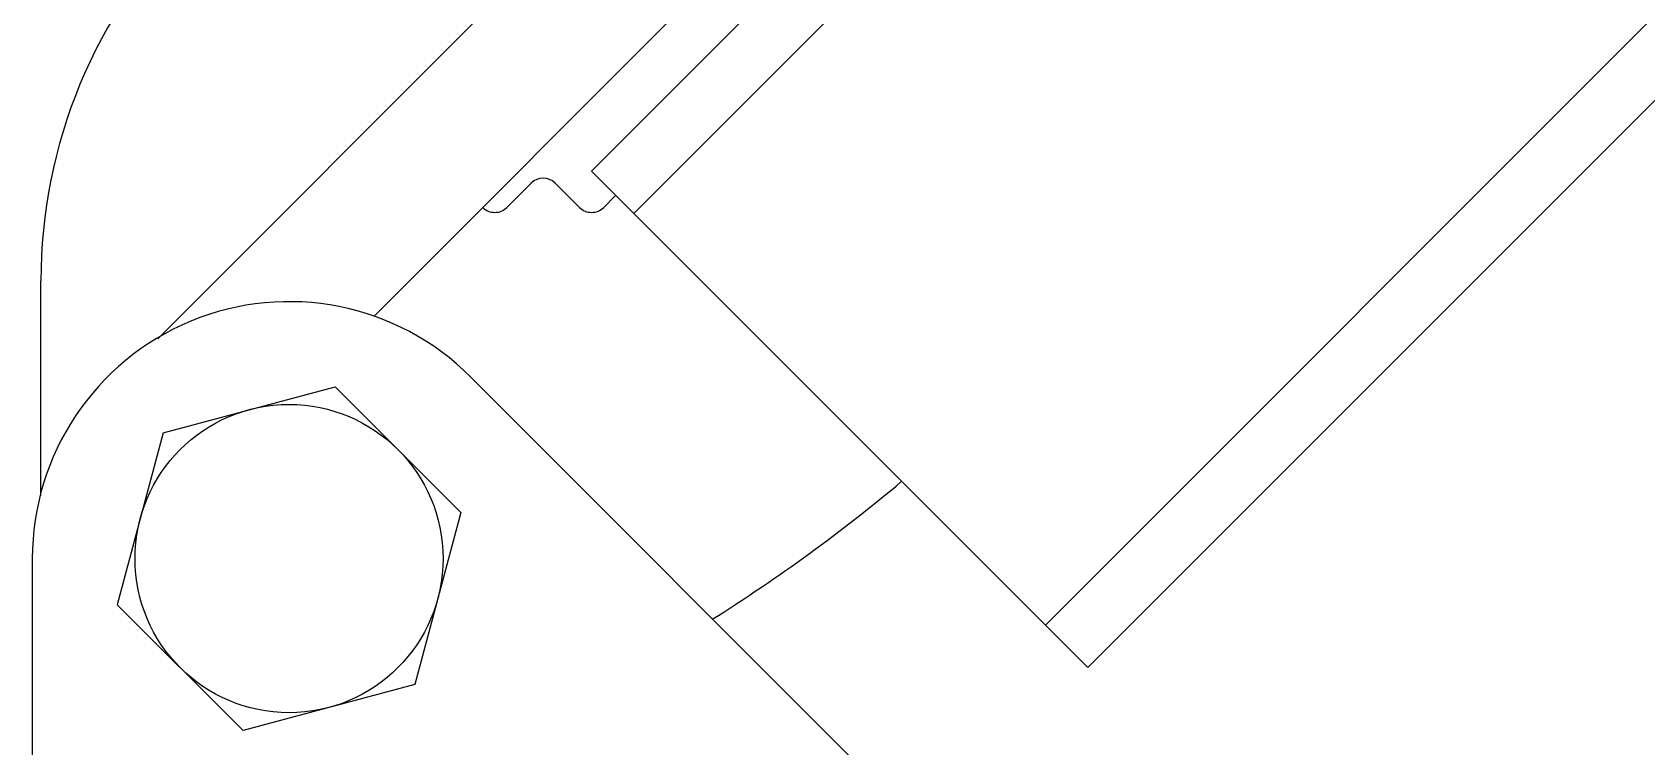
# Model space of a CAD drawing. Extents: x 1247970 to 1725648, y 860327 to 1277876.
# Drawn here: x 1322707.7 to 1323187.8, y 1201298.4 to 1201510.7 of the extents above; entities that cross this region are included whole.
import ezdxf

# ---------------------------------------------------------------- set-up
doc = ezdxf.new("R2010")
doc.units = 0
doc.header["$LTSCALE"] = 1000
doc.header["$MEASUREMENT"] = 0
doc.layers.get('0').update_dxf_attribs({"color": 254})
doc.layers.add('TK', color=4, linetype='Continuous')

# ---------------------------------------------------------------- blocks, each defined once
blk = doc.blocks.new('A$C7BF01818')
at = {"linetype": 'Continuous'}
for p, q in [((2210.31, 7979.96), (3666.56, 9436.21)), ((2222.91, 7967.36), (3679.16, 9423.61)), ((2345.29, 7844.98), (3801.54, 9301.23)), ((2357.89, 7832.38), (3814.14, 9288.63)), ((2081.31, 7930.14), (2296.7, 8145.53)), ((2145.5, 7936.74), (2325.49, 8116.74)), ((2210.31, 7979.96), (2357.89, 7832.38)), ((2210.31, 7979.96), (2357.89, 7832.38)), ((2185.11, 7969.15), (2192.31, 7976.35)), ((2199.5, 7976.35), (2206.7, 7969.15)), ((2213.9, 7969.15), (2217.51, 7972.76)), ((2046.52, 7883.42), (2046.53, 7947.31)), ((2317.79, 7775.3), (2174.32, 7918.77)), ((2082.92, 7902.18), (2134.02, 7915.87)), ((2134.02, 7915.87), (2171.43, 7878.47)), ((2082.92, 7902.18), (2069.23, 7851.09)), ((2171.43, 7878.47), (2157.73, 7827.37)), ((2043.97, 7864.78), (2043.97, 7559.08)), ((2106.64, 7813.68), (2069.23, 7851.09)), ((2157.73, 7827.37), (2106.64, 7813.68))]:
    blk.add_line(p, q, dxfattribs=at)
blk.add_circle((2120.33, 7864.78), 45.81, dxfattribs=at)
for centre, radius, start, end in [((2199.24, 7947.29), 152.71, 135, 179.9914), ((2195.91, 7972.75), 5.09, 45, 135), ((2181.51, 7972.75), 5.09, 225, 315), ((2210.3, 7972.75), 5.09, 225, 315), ((2120.33, 7864.78), 76.36, 45, 180), ((1975.44, 8277.8), 509.03, 302.1341, 309.9808)]:
    blk.add_arc(centre, radius, start, end, dxfattribs=at)

msp = doc.modelspace()

# ---------------------------------------------------------------- block references
at = {"layer": 'TK'}
msp.add_blockref('A$C7BF01818', (1320663.7, 1193489.49), dxfattribs=at)

doc.saveas('drawing.dxf')
